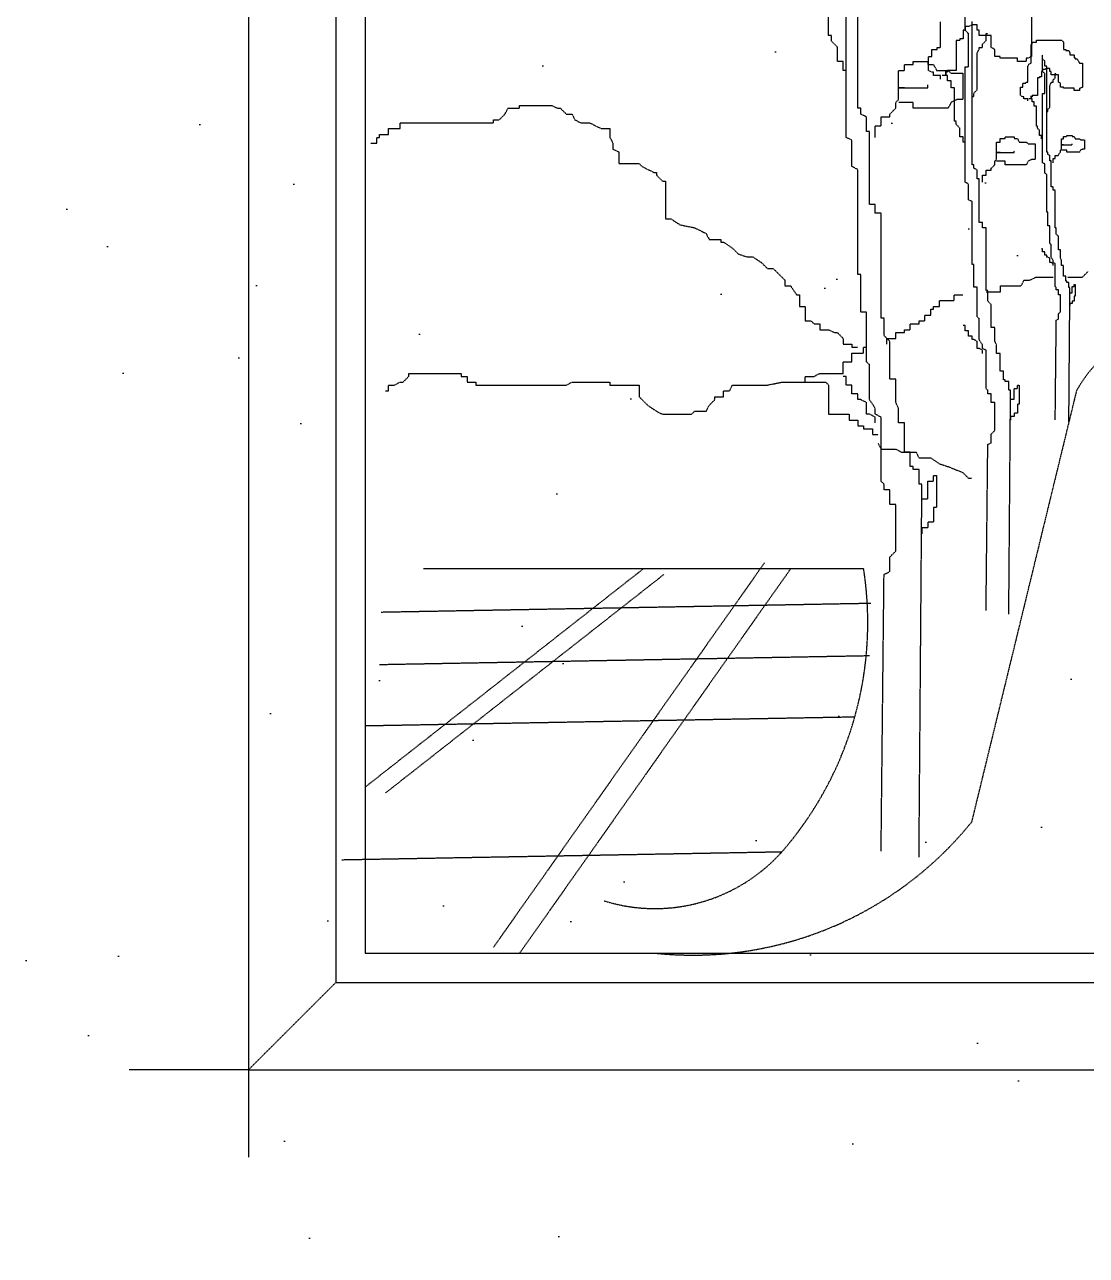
# Model space of a CAD drawing. Header units: millimetres. Extents: x 84840 to 206424, y -288515 to -124389.
# Drawn here: x 113168 to 113653, y -199891 to -199328 of the extents above; entities that cross this region are included whole.
import ezdxf

# ---------------------------------------------------------------- set-up
doc = ezdxf.new("R2010")
doc.units = ezdxf.units.MM
doc.linetypes.add('DASHED2', pattern=[0.375, 0.25, -0.125])

# ---------------------------------------------------------------- blocks, each defined once
blk = doc.blocks.new('h01')
at = {"color": 6, "linetype": 'DASHED2'}
for p, q in [((113269.95, -199085.98), (113269.95, -199805.98)), ((113309.95, -199125.98), (113309.95, -199765.98)), ((113323.28, -199139.31), (113323.28, -199752.65)), ((113548.62, -199365.98), (113548.62, -199256.65)), ((113543.28, -199379.31), (113543.28, -199291.31)), ((113535.28, -199332.65), (113535.28, -199307.31)), ((113597.68, -199330.25), (113597.68, -199318.25)), ((113586.48, -199338.25), (113586.48, -199326.25)), ((113600.88, -199327.85), (113599.28, -199328.65)), ((113600.88, -199391.85), (113600.88, -199326.25)), ((113603.28, -199327.85), (113600.88, -199327.85)), ((113603.28, -199330.25), (113603.28, -199327.85)), ((113628.08, -199323.85), (113628.08, -199342.25)), ((113536.62, -199332.65), (113535.28, -199332.65)), ((113536.62, -199335.31), (113536.62, -199332.65)), ((113596.88, -199330.25), (113596.88, -199334.25)), ((113597.68, -199330.25), (113596.88, -199330.25)), ((113597.68, -199328.65), (113597.68, -199330.25)), ((113599.28, -199328.65), (113597.68, -199328.65)), ((113599.28, -199331.85), (113597.68, -199330.25)), ((113599.28, -199347.05), (113599.28, -199331.85)), ((113604.08, -199330.25), (113603.28, -199330.25)), ((113604.08, -199332.65), (113604.08, -199330.25)), ((113609.68, -199332.65), (113604.08, -199332.65)), ((113607.28, -199335.05), (113607.28, -199331.85)), ((113607.28, -199331.85), (113608.08, -199331.85)), ((113609.68, -199338.25), (113609.68, -199332.65)), ((113539.28, -199337.98), (113536.62, -199335.31)), ((113539.28, -199344.65), (113539.28, -199337.98)), ((113582.48, -199339.05), (113584.88, -199339.05)), ((113582.48, -199342.25), (113582.48, -199339.05)), ((113584.88, -199338.25), (113586.48, -199338.25)), ((113584.88, -199339.05), (113584.88, -199338.25)), ((113593.68, -199335.05), (113593.68, -199348.65)), ((113595.28, -199335.05), (113593.68, -199335.05)), ((113596.88, -199334.25), (113595.28, -199334.25)), ((113595.28, -199334.25), (113595.28, -199335.05)), ((113603.28, -199340.65), (113604.08, -199339.05)), ((113604.08, -199339.05), (113604.08, -199338.25)), ((113604.08, -199338.25), (113605.68, -199338.25)), ((113605.68, -199336.65), (113607.28, -199335.05)), ((113605.68, -199338.25), (113605.68, -199336.65)), ((113611.28, -199339.05), (113609.68, -199338.25)), ((113611.28, -199342.25), (113611.28, -199339.05)), ((113627.87, -199336.7), (113628.35, -199336.7)), ((113627.87, -199345.34), (113627.87, -199336.7)), ((113628.35, -199335.74), (113630.27, -199335.74)), ((113628.35, -199336.7), (113628.35, -199335.74)), ((113630.27, -199334.78), (113641.79, -199334.78)), ((113630.27, -199335.74), (113630.27, -199334.78)), ((113641.79, -199334.78), (113642.75, -199335.74)), ((113642.75, -199335.74), (113642.75, -199339.1)), ((113642.75, -199339.1), (113643.71, -199339.1)), ((113643.71, -199339.1), (113643.71, -199339.58)), ((113541.95, -199344.65), (113539.28, -199344.65)), ((113541.95, -199348.65), (113541.95, -199344.65)), ((113573.95, -199344.65), (113580.62, -199344.65)), ((113573.95, -199345.98), (113573.95, -199344.65)), ((113580.62, -199344.65), (113580.62, -199345.98)), ((113580.88, -199342.25), (113582.48, -199342.25)), ((113580.88, -199348.65), (113580.88, -199342.25)), ((113603.28, -199357.45), (113603.28, -199340.65)), ((113613.68, -199342.25), (113611.28, -199342.25)), ((113613.68, -199343.05), (113613.68, -199342.25)), ((113621.68, -199343.05), (113613.68, -199343.05)), ((113621.68, -199344.65), (113621.68, -199343.05)), ((113625.68, -199344.65), (113621.68, -199344.65)), ((113625.68, -199343.05), (113625.68, -199344.65)), ((113626.48, -199343.05), (113625.68, -199343.05)), ((113628.08, -199342.25), (113626.48, -199343.05)), ((113633.15, -199343.42), (113633.15, -199341.5)), ((113633.15, -199349.18), (113633.15, -199341.98)), ((113634.11, -199344.38), (113633.15, -199343.42)), ((113634.11, -199346.78), (113634.11, -199344.38)), ((113643.71, -199339.58), (113645.15, -199339.58)), ((113645.15, -199339.58), (113645.63, -199340.54)), ((113645.63, -199340.54), (113645.63, -199341.5)), ((113645.63, -199341.5), (113647.55, -199341.5)), ((113647.55, -199341.5), (113647.55, -199342.94)), ((113647.55, -199342.94), (113648.03, -199342.94)), ((113648.03, -199342.94), (113648.03, -199343.42)), ((113648.03, -199343.42), (113648.99, -199343.42)), ((113648.99, -199343.42), (113649.95, -199345.34)), ((113543.28, -199348.65), (113541.95, -199348.65)), ((113543.28, -199349.98), (113543.28, -199348.65)), ((113567.28, -199348.65), (113569.95, -199348.65)), ((113567.28, -199356.65), (113567.28, -199348.65)), ((113569.95, -199345.98), (113573.95, -199345.98)), ((113569.95, -199348.65), (113569.95, -199345.98)), ((113580.62, -199345.98), (113583.28, -199345.98)), ((113582.48, -199349.45), (113580.88, -199348.65)), ((113583.28, -199349.45), (113582.48, -199349.45)), ((113583.28, -199345.98), (113584.62, -199348.65)), ((113583.28, -199351.05), (113583.28, -199349.45)), ((113584.62, -199348.65), (113589.95, -199348.65)), ((113588.88, -199351.05), (113588.88, -199348.65)), ((113588.88, -199349.45), (113588.88, -199351.05)), ((113589.68, -199349.45), (113588.88, -199349.45)), ((113589.68, -199348.65), (113589.68, -199349.45)), ((113593.68, -199348.65), (113589.68, -199348.65)), ((113589.95, -199348.65), (113591.28, -199349.98)), ((113591.28, -199349.98), (113596.62, -199349.98)), ((113596.62, -199349.98), (113596.62, -199361.98)), ((113597.68, -199347.05), (113599.28, -199347.05)), ((113597.68, -199399.85), (113597.68, -199347.05)), ((113626.43, -199346.78), (113626.91, -199345.82)), ((113626.43, -199353.98), (113626.43, -199346.78)), ((113626.91, -199345.82), (113627.87, -199345.34)), ((113632.67, -199349.18), (113632.67, -199351.58)), ((113633.15, -199349.18), (113632.67, -199349.18)), ((113633.15, -199348.22), (113633.15, -199349.18)), ((113634.11, -199348.22), (113633.15, -199348.22)), ((113634.11, -199350.14), (113633.15, -199349.18)), ((113635.07, -199346.78), (113634.11, -199346.78)), ((113635.07, -199347.74), (113634.11, -199348.22)), ((113634.11, -199359.26), (113634.11, -199350.14)), ((113635.07, -199386.14), (113635.07, -199346.78)), ((113636.51, -199347.74), (113635.07, -199347.74)), ((113636.51, -199349.18), (113636.51, -199347.74)), ((113636.99, -199349.18), (113636.51, -199349.18)), ((113636.99, -199350.62), (113636.99, -199349.18)), ((113640.35, -199350.62), (113636.99, -199350.62)), ((113638.91, -199350.14), (113639.39, -199350.14)), ((113638.91, -199352.06), (113638.91, -199350.14)), ((113640.35, -199353.98), (113640.35, -199350.62)), ((113649.95, -199345.34), (113651.39, -199345.34)), ((113651.39, -199345.34), (113651.39, -199356.38)), ((113580.62, -199356.65), (113580.62, -199355.31)), ((113586.48, -199351.05), (113583.28, -199351.05)), ((113586.48, -199352.65), (113586.48, -199351.05)), ((113588.88, -199351.05), (113587.28, -199351.05)), ((113589.68, -199351.05), (113588.88, -199351.05)), ((113589.68, -199353.45), (113589.68, -199351.05)), ((113591.28, -199353.45), (113589.68, -199353.45)), ((113591.28, -199356.65), (113591.28, -199353.45)), ((113624.03, -199354.46), (113625.47, -199354.46)), ((113624.03, -199356.38), (113624.03, -199354.46)), ((113625.47, -199353.98), (113626.43, -199353.98)), ((113625.47, -199354.46), (113625.47, -199353.98)), ((113630.75, -199352.06), (113630.75, -199360.22)), ((113631.71, -199352.06), (113630.75, -199352.06)), ((113631.71, -199351.58), (113631.71, -199352.06)), ((113632.67, -199351.58), (113631.71, -199351.58)), ((113636.51, -199355.42), (113636.99, -199354.46)), ((113636.51, -199365.5), (113636.51, -199355.42)), ((113636.99, -199353.98), (113637.95, -199353.98)), ((113636.99, -199354.46), (113636.99, -199353.98)), ((113637.95, -199353.02), (113638.91, -199352.06)), ((113637.95, -199353.98), (113637.95, -199353.02)), ((113641.31, -199354.46), (113640.35, -199353.98)), ((113641.31, -199356.38), (113641.31, -199354.46)), ((113565.95, -199363.31), (113567.28, -199361.98)), ((113569.95, -199356.65), (113567.28, -199356.65)), ((113567.28, -199356.65), (113580.62, -199356.65)), ((113567.28, -199361.98), (113567.28, -199356.65)), ((113592.88, -199356.65), (113591.28, -199356.65)), ((113593.95, -199361.98), (113591.28, -199363.31)), ((113592.88, -199371.85), (113592.88, -199356.65)), ((113596.62, -199361.98), (113593.95, -199361.98)), ((113600.88, -199367.05), (113600.88, -199360.65)), ((113600.88, -199360.65), (113601.68, -199360.65)), ((113601.68, -199359.05), (113603.28, -199357.45)), ((113601.68, -199360.65), (113601.68, -199359.05)), ((113623.07, -199356.38), (113624.03, -199356.38)), ((113623.07, -199360.22), (113623.07, -199356.38)), ((113624.03, -199360.7), (113623.07, -199360.22)), ((113624.51, -199360.7), (113624.03, -199360.7)), ((113624.51, -199361.66), (113624.51, -199360.7)), ((113626.43, -199361.66), (113624.51, -199361.66)), ((113626.43, -199362.62), (113626.43, -199361.66)), ((113627.87, -199361.66), (113626.91, -199361.66)), ((113627.87, -199361.66), (113627.87, -199360.22)), ((113627.87, -199360.7), (113627.87, -199361.66)), ((113628.35, -199360.7), (113627.87, -199360.7)), ((113628.35, -199361.66), (113627.87, -199361.66)), ((113628.35, -199360.22), (113628.35, -199360.7)), ((113630.75, -199360.22), (113628.35, -199360.22)), ((113628.35, -199363.1), (113628.35, -199361.66)), ((113633.15, -199359.26), (113634.11, -199359.26)), ((113633.15, -199390.94), (113633.15, -199359.26)), ((113642.75, -199356.38), (113641.31, -199356.38)), ((113642.75, -199356.86), (113642.75, -199356.38)), ((113647.55, -199356.86), (113642.75, -199356.86)), ((113647.55, -199357.82), (113647.55, -199356.86)), ((113649.95, -199357.82), (113647.55, -199357.82)), ((113649.95, -199356.86), (113649.95, -199357.82)), ((113650.43, -199356.86), (113649.95, -199356.86)), ((113651.39, -199356.38), (113650.43, -199356.86)), ((113387.28, -199368.65), (113388.62, -199365.98)), ((113388.62, -199365.98), (113393.95, -199365.98)), ((113393.95, -199364.65), (113408.62, -199364.65)), ((113393.95, -199365.98), (113393.95, -199364.65)), ((113408.62, -199364.65), (113411.28, -199365.98)), ((113411.28, -199365.98), (113412.62, -199365.98)), ((113412.62, -199365.98), (113415.28, -199368.65)), ((113549.95, -199365.98), (113548.62, -199365.98)), ((113549.95, -199368.65), (113549.95, -199365.98)), ((113563.28, -199368.65), (113565.95, -199365.98)), ((113565.95, -199365.98), (113565.95, -199363.31)), ((113573.95, -199363.31), (113567.28, -199363.31)), ((113573.95, -199365.98), (113573.95, -199363.31)), ((113589.95, -199365.98), (113573.95, -199365.98)), ((113591.28, -199363.31), (113589.95, -199365.98)), ((113629.31, -199363.1), (113628.35, -199363.1)), ((113629.31, -199365.02), (113629.31, -199363.1)), ((113630.27, -199365.02), (113629.31, -199365.02)), ((113630.27, -199374.14), (113630.27, -199365.02)), ((113635.07, -199367.42), (113635.55, -199367.42)), ((113635.07, -199371.26), (113635.07, -199367.42)), ((113635.55, -199366.46), (113636.51, -199365.5)), ((113635.55, -199367.42), (113635.55, -199366.46)), ((113339.28, -199372.65), (113381.95, -199372.65)), ((113339.28, -199375.31), (113339.28, -199372.65)), ((113381.95, -199371.31), (113384.62, -199371.31)), ((113381.95, -199372.65), (113381.95, -199371.31)), ((113384.62, -199371.31), (113387.28, -199368.65)), ((113415.28, -199368.65), (113417.95, -199368.65)), ((113417.95, -199368.65), (113419.28, -199371.31)), ((113419.28, -199371.31), (113421.95, -199372.65)), ((113421.95, -199372.65), (113425.95, -199372.65)), ((113425.95, -199372.65), (113431.28, -199375.31)), ((113552.62, -199369.98), (113549.95, -199368.65)), ((113552.62, -199376.65), (113552.62, -199369.98)), ((113559.28, -199369.98), (113563.28, -199369.98)), ((113559.28, -199373.98), (113559.28, -199369.98)), ((113563.28, -199369.98), (113563.28, -199368.65)), ((113593.68, -199371.85), (113592.88, -199371.85)), ((113593.68, -199373.45), (113593.68, -199371.85)), ((113329.95, -199377.98), (113333.95, -199377.98)), ((113329.95, -199379.31), (113329.95, -199377.98)), ((113333.95, -199375.31), (113339.28, -199375.31)), ((113333.95, -199377.98), (113333.95, -199375.31)), ((113431.28, -199375.31), (113435.28, -199375.31)), ((113435.28, -199375.31), (113435.28, -199379.31)), ((113553.95, -199376.65), (113552.62, -199376.65)), ((113553.95, -199409.98), (113553.95, -199376.65)), ((113556.62, -199373.98), (113559.28, -199373.98)), ((113556.62, -199379.31), (113556.62, -199373.98)), ((113595.28, -199375.05), (113593.68, -199373.45)), ((113595.28, -199379.05), (113595.28, -199375.05)), ((113630.75, -199374.14), (113630.27, -199374.14)), ((113630.75, -199375.1), (113630.75, -199374.14)), ((113631.71, -199376.06), (113630.75, -199375.1)), ((113631.71, -199378.46), (113631.71, -199376.06)), ((113632.67, -199378.46), (113631.71, -199378.46)), ((113632.67, -199379.9), (113632.67, -199378.46)), ((113644.19, -199378.46), (113646.59, -199378.46)), ((113644.19, -199378.94), (113644.19, -199378.46)), ((113646.59, -199378.46), (113646.59, -199378.94)), ((113325.95, -199381.98), (113328.62, -199381.98)), ((113328.62, -199379.31), (113329.95, -199379.31)), ((113328.62, -199381.98), (113328.62, -199379.31)), ((113435.28, -199379.31), (113436.62, -199381.98)), ((113436.62, -199381.98), (113436.62, -199384.65)), ((113545.95, -199380.65), (113543.28, -199379.31)), ((113545.95, -199392.65), (113545.95, -199380.65)), ((113596.88, -199379.05), (113595.28, -199379.05)), ((113596.88, -199381.45), (113596.88, -199379.05)), ((113597.68, -199381.45), (113596.88, -199381.45)), ((113597.68, -199382.25), (113597.68, -199381.45)), ((113612.08, -199381.45), (113613.68, -199381.45)), ((113612.08, -199386.25), (113612.08, -199381.45)), ((113613.68, -199379.85), (113616.08, -199379.85)), ((113613.68, -199381.45), (113613.68, -199379.85)), ((113616.08, -199379.05), (113620.08, -199379.05)), ((113616.08, -199379.85), (113616.08, -199379.05)), ((113620.08, -199379.05), (113620.08, -199379.85)), ((113620.08, -199379.85), (113621.68, -199379.85)), ((113621.68, -199379.85), (113622.48, -199381.45)), ((113622.48, -199381.45), (113625.68, -199381.45)), ((113625.68, -199381.45), (113626.48, -199382.25)), ((113626.48, -199382.25), (113629.68, -199382.25)), ((113629.68, -199382.25), (113629.68, -199389.45)), ((113633.15, -199379.9), (113632.67, -199379.9)), ((113633.15, -199380.38), (113633.15, -199379.9)), ((113641.79, -199379.9), (113642.75, -199379.9)), ((113641.79, -199382.78), (113641.79, -199379.9)), ((113642.75, -199382.78), (113641.79, -199382.78)), ((113641.79, -199382.78), (113646.59, -199382.78)), ((113641.79, -199384.7), (113641.79, -199382.78)), ((113642.75, -199378.94), (113644.19, -199378.94)), ((113642.75, -199379.9), (113642.75, -199378.94)), ((113646.59, -199378.94), (113647.55, -199378.94)), ((113646.59, -199382.78), (113646.59, -199382.3)), ((113647.55, -199378.94), (113648.03, -199379.9)), ((113648.03, -199379.9), (113649.95, -199379.9)), ((113649.95, -199379.9), (113650.43, -199380.38)), ((113650.43, -199380.38), (113652.35, -199380.38)), ((113652.35, -199380.38), (113652.35, -199384.7)), ((113436.62, -199384.65), (113439.28, -199385.98)), ((113439.28, -199385.98), (113439.28, -199391.31)), ((113611.28, -199390.25), (113612.08, -199389.45)), ((113613.68, -199386.25), (113612.08, -199386.25)), ((113612.08, -199389.45), (113612.08, -199386.25)), ((113612.08, -199386.25), (113620.08, -199386.25)), ((113620.08, -199386.25), (113620.08, -199385.45)), ((113628.08, -199389.45), (113626.48, -199390.25)), ((113629.68, -199389.45), (113628.08, -199389.45)), ((113635.55, -199386.14), (113635.07, -199386.14)), ((113635.55, -199387.1), (113635.55, -199386.14)), ((113636.51, -199387.58), (113635.55, -199387.1)), ((113636.51, -199389.98), (113636.51, -199387.58)), ((113636.99, -199389.98), (113636.51, -199389.98)), ((113636.99, -199401.98), (113636.99, -199389.98)), ((113637.95, -199389.02), (113638.91, -199389.02)), ((113637.95, -199390.94), (113637.95, -199389.02)), ((113638.91, -199387.58), (113640.35, -199387.58)), ((113638.91, -199389.02), (113638.91, -199387.58)), ((113640.35, -199387.1), (113641.31, -199386.14)), ((113640.35, -199387.58), (113640.35, -199387.1)), ((113641.31, -199385.18), (113641.79, -199384.7)), ((113641.31, -199386.14), (113641.31, -199385.18)), ((113644.19, -199385.18), (113641.79, -199385.18)), ((113644.19, -199386.14), (113644.19, -199385.18)), ((113649.95, -199386.14), (113644.19, -199386.14)), ((113650.43, -199385.18), (113649.95, -199386.14)), ((113651.39, -199384.7), (113650.43, -199385.18)), ((113652.35, -199384.7), (113651.39, -199384.7)), ((113439.28, -199391.31), (113448.62, -199391.31)), ((113448.62, -199391.31), (113449.95, -199392.65)), ((113449.95, -199392.65), (113455.28, -199395.31)), ((113455.28, -199395.31), (113456.62, -199395.31)), ((113456.62, -199395.31), (113456.62, -199396.65)), ((113548.62, -199393.98), (113545.95, -199392.65)), ((113548.62, -199441.98), (113548.62, -199393.98)), ((113601.68, -199391.85), (113600.88, -199391.85)), ((113601.68, -199393.45), (113601.68, -199391.85)), ((113603.28, -199394.25), (113601.68, -199393.45)), ((113603.28, -199398.25), (113603.28, -199394.25)), ((113607.28, -199396.65), (113607.28, -199394.25)), ((113607.28, -199394.25), (113609.68, -199394.25)), ((113609.68, -199393.45), (113611.28, -199391.85)), ((113609.68, -199394.25), (113609.68, -199393.45)), ((113611.28, -199391.85), (113611.28, -199390.25)), ((113616.08, -199390.25), (113612.08, -199390.25)), ((113616.08, -199391.85), (113616.08, -199390.25)), ((113625.68, -199391.85), (113616.08, -199391.85)), ((113626.48, -199390.25), (113625.68, -199391.85)), ((113634.11, -199391.42), (113633.15, -199390.94)), ((113634.11, -199395.74), (113634.11, -199391.42)), ((113635.07, -199396.22), (113634.11, -199395.74)), ((113456.62, -199396.65), (113459.28, -199399.31)), ((113459.28, -199399.31), (113460.62, -199399.31)), ((113460.62, -199399.31), (113460.62, -199416.65)), ((113599.28, -199400.65), (113597.68, -199399.85)), ((113599.28, -199407.85), (113599.28, -199400.65)), ((113604.08, -199398.25), (113603.28, -199398.25)), ((113604.08, -199418.25), (113604.08, -199398.25)), ((113605.68, -199399.85), (113605.68, -199396.65)), ((113605.68, -199396.65), (113607.28, -199396.65)), ((113635.07, -199413.5), (113635.07, -199396.22)), ((113637.95, -199401.98), (113636.99, -199401.98)), ((113637.95, -199403.42), (113637.95, -199401.98)), ((113638.91, -199403.42), (113637.95, -199403.42)), ((113638.91, -199420.7), (113638.91, -199403.42)), ((113556.62, -199409.98), (113553.95, -199409.98)), ((113556.62, -199413.98), (113556.62, -199409.98)), ((113600.88, -199408.65), (113599.28, -199407.85)), ((113600.88, -199437.45), (113600.88, -199408.65)), ((113460.62, -199416.65), (113463.28, -199416.65)), ((113463.28, -199416.65), (113467.28, -199419.31)), ((113559.28, -199413.98), (113556.62, -199413.98)), ((113559.28, -199461.98), (113559.28, -199413.98)), ((113605.68, -199418.25), (113604.08, -199418.25)), ((113605.68, -199420.65), (113605.68, -199418.25)), ((113635.55, -199413.5), (113635.07, -199413.5)), ((113635.55, -199419.74), (113635.55, -199413.5)), ((113467.28, -199419.31), (113473.95, -199420.65)), ((113473.95, -199420.65), (113479.28, -199423.31)), ((113479.28, -199423.31), (113480.62, -199425.98)), ((113607.28, -199420.65), (113605.68, -199420.65)), ((113607.28, -199449.45), (113607.28, -199420.65)), ((113636.51, -199419.74), (113635.55, -199419.74)), ((113636.51, -199427.9), (113636.51, -199419.74)), ((113639.39, -199420.7), (113638.91, -199420.7)), ((113639.39, -199423.58), (113639.39, -199420.7)), ((113640.35, -199424.54), (113639.39, -199423.58)), ((113480.62, -199425.98), (113485.95, -199425.98)), ((113485.95, -199425.98), (113485.95, -199427.31)), ((113485.95, -199427.31), (113487.28, -199427.31)), ((113487.28, -199427.31), (113491.28, -199429.98)), ((113636.99, -199428.38), (113636.51, -199427.9)), ((113636.99, -199434.14), (113636.99, -199428.38)), ((113640.35, -199430.78), (113640.35, -199424.54)), ((113491.28, -199429.98), (113493.95, -199432.65)), ((113493.95, -199432.65), (113497.95, -199433.98)), ((113497.95, -199433.98), (113500.62, -199433.98)), ((113500.62, -199433.98), (113504.62, -199436.65)), ((113633.15, -199430.3), (113632.67, -199430.3)), ((113633.15, -199431.74), (113633.15, -199430.3)), ((113634.11, -199431.74), (113633.15, -199431.74)), ((113634.11, -199433.18), (113634.11, -199431.74)), ((113635.07, -199433.18), (113634.11, -199433.18)), ((113635.07, -199434.14), (113635.07, -199433.18)), ((113635.55, -199434.14), (113635.07, -199434.14)), ((113636.51, -199434.62), (113635.55, -199434.14)), ((113636.51, -199436.54), (113636.51, -199434.62)), ((113637.95, -199435.58), (113636.99, -199434.14)), ((113641.31, -199430.78), (113640.35, -199430.78)), ((113641.31, -199434.62), (113641.31, -199430.78)), ((113641.79, -199435.58), (113641.31, -199434.62)), ((113504.62, -199436.65), (113507.28, -199439.31)), ((113507.28, -199439.31), (113509.95, -199439.31)), ((113509.95, -199439.31), (113511.28, -199440.65)), ((113511.28, -199440.65), (113513.95, -199443.31)), ((113601.68, -199437.45), (113600.88, -199437.45)), ((113601.68, -199447.85), (113601.68, -199437.45)), ((113636.99, -199436.54), (113636.51, -199436.54)), ((113637.95, -199437.02), (113636.99, -199436.54)), ((113637.95, -199436.54), (113637.95, -199435.58)), ((113638.91, -199437.02), (113637.95, -199436.54)), ((113637.95, -199437.98), (113637.95, -199437.02)), ((113638.91, -199447.58), (113638.91, -199437.02)), ((113641.79, -199437.98), (113641.79, -199435.58)), ((113642.75, -199437.98), (113641.79, -199437.98)), ((113642.75, -199442.78), (113642.75, -199437.98)), ((113651.28, -199443.31), (113653.95, -199440.65)), ((113513.95, -199443.31), (113515.28, -199444.65)), ((113515.28, -199444.65), (113515.28, -199447.31)), ((113549.95, -199441.98), (113548.62, -199441.98)), ((113549.95, -199459.31), (113549.95, -199441.98)), ((113623.28, -199447.31), (113624.62, -199444.65)), ((113624.62, -199444.65), (113627.28, -199444.65)), ((113627.28, -199444.65), (113629.95, -199443.31)), ((113629.95, -199443.31), (113637.95, -199443.31)), ((113643.71, -199442.78), (113642.75, -199442.78)), ((113643.71, -199445.18), (113643.71, -199442.78)), ((113644.19, -199445.18), (113643.71, -199445.18)), ((113644.19, -199445.66), (113644.19, -199445.18)), ((113645.15, -199445.66), (113644.19, -199445.66)), ((113644.62, -199443.31), (113651.28, -199443.31)), ((113645.15, -199448.06), (113645.15, -199445.66)), ((113515.28, -199447.31), (113517.95, -199447.31)), ((113517.95, -199447.31), (113520.62, -199451.31)), ((113520.62, -199451.31), (113521.95, -199451.31)), ((113521.95, -199451.31), (113521.95, -199456.65)), ((113592.62, -199451.31), (113596.62, -199451.31)), ((113592.62, -199453.98), (113592.62, -199451.31)), ((113603.28, -199447.85), (113601.68, -199447.85)), ((113603.28, -199461.45), (113603.28, -199447.85)), ((113608.08, -199449.45), (113607.28, -199449.45)), ((113607.28, -199449.98), (113613.95, -199449.98)), ((113608.08, -199454.25), (113608.08, -199449.45)), ((113613.95, -199449.98), (113613.95, -199447.31)), ((113613.95, -199447.31), (113623.28, -199447.31)), ((113639.39, -199448.06), (113638.91, -199447.58)), ((113639.39, -199449.02), (113639.39, -199448.06)), ((113640.35, -199449.02), (113639.39, -199449.02)), ((113640.35, -199451.42), (113640.35, -199449.02)), ((113641.31, -199451.42), (113640.35, -199451.42)), ((113641.31, -199459.1), (113641.31, -199451.42)), ((113645.63, -199448.06), (113645.15, -199448.06)), ((113645.15, -199509.5), (113645.63, -199448.06)), ((113645.63, -199450.46), (113646.59, -199450.46)), ((113646.59, -199447.58), (113647.55, -199447.58)), ((113646.59, -199450.46), (113646.59, -199447.58)), ((113647.55, -199446.62), (113648.03, -199446.62)), ((113647.55, -199447.58), (113647.55, -199446.62)), ((113647.55, -199451.9), (113647.55, -199454.3)), ((113648.03, -199451.9), (113647.55, -199451.9)), ((113648.03, -199446.62), (113648.03, -199451.9)), ((113521.95, -199456.65), (113524.62, -199456.65)), ((113524.62, -199456.65), (113524.62, -199463.31)), ((113583.28, -199457.98), (113583.28, -199456.65)), ((113583.28, -199456.65), (113585.95, -199456.65)), ((113585.95, -199456.65), (113585.95, -199453.98)), ((113585.95, -199453.98), (113592.62, -199453.98)), ((113609.68, -199455.85), (113608.08, -199454.25)), ((113609.68, -199466.25), (113609.68, -199455.85)), ((113645.63, -199455.26), (113645.63, -199456.22)), ((113646.59, -199455.26), (113645.63, -199455.26)), ((113646.59, -199454.3), (113646.59, -199455.26)), ((113647.55, -199454.3), (113646.59, -199454.3)), ((113524.62, -199463.31), (113527.28, -199463.31)), ((113527.28, -199463.31), (113528.62, -199464.65)), ((113552.62, -199459.31), (113549.95, -199459.31)), ((113552.62, -199481.98), (113552.62, -199459.31)), ((113560.62, -199461.98), (113559.28, -199461.98)), ((113560.62, -199469.98), (113560.62, -199461.98)), ((113576.62, -199464.65), (113576.62, -199463.31)), ((113576.62, -199463.31), (113579.28, -199463.31)), ((113579.28, -199463.31), (113579.28, -199460.65)), ((113579.28, -199460.65), (113581.95, -199460.65)), ((113581.95, -199460.65), (113581.95, -199457.98)), ((113581.95, -199457.98), (113583.28, -199457.98)), ((113604.08, -199462.25), (113603.28, -199461.45)), ((113604.08, -199471.85), (113604.08, -199462.25)), ((113638.91, -199508.54), (113639.39, -199462.94)), ((113639.39, -199462.94), (113640.35, -199462.46)), ((113640.35, -199460.06), (113641.31, -199459.1)), ((113640.35, -199462.46), (113640.35, -199460.06)), ((113528.62, -199464.65), (113531.28, -199464.65)), ((113531.28, -199464.65), (113531.28, -199467.31)), ((113531.28, -199467.31), (113535.28, -199467.31)), ((113535.28, -199467.31), (113537.95, -199468.65)), ((113537.95, -199468.65), (113539.28, -199468.65)), ((113539.28, -199468.65), (113541.95, -199471.31)), ((113565.95, -199471.31), (113565.95, -199468.65)), ((113565.95, -199468.65), (113569.95, -199468.65)), ((113569.95, -199468.65), (113569.95, -199467.31)), ((113569.95, -199467.31), (113572.62, -199467.31)), ((113572.62, -199467.31), (113572.62, -199464.65)), ((113572.62, -199464.65), (113576.62, -199464.65)), ((113597.68, -199465.45), (113596.88, -199465.45)), ((113597.68, -199467.85), (113597.68, -199465.45)), ((113599.28, -199467.85), (113597.68, -199467.85)), ((113599.28, -199470.25), (113599.28, -199467.85)), ((113611.28, -199466.25), (113609.68, -199466.25)), ((113611.28, -199472.65), (113611.28, -199466.25)), ((113541.95, -199471.31), (113541.95, -199473.98)), ((113541.95, -199473.98), (113545.95, -199473.98)), ((113545.95, -199473.98), (113545.95, -199475.31)), ((113563.28, -199472.65), (113560.62, -199469.98)), ((113561.95, -199473.98), (113561.95, -199471.31)), ((113561.95, -199471.31), (113565.95, -199471.31)), ((113563.28, -199489.98), (113563.28, -199472.65)), ((113600.88, -199470.25), (113599.28, -199470.25)), ((113600.88, -199471.85), (113600.88, -199470.25)), ((113601.68, -199471.85), (113600.88, -199471.85)), ((113603.28, -199472.65), (113601.68, -199471.85)), ((113603.28, -199475.85), (113603.28, -199472.65)), ((113605.68, -199474.25), (113604.08, -199471.85)), ((113605.68, -199475.85), (113605.68, -199474.25)), ((113612.08, -199474.25), (113611.28, -199472.65)), ((113612.08, -199478.25), (113612.08, -199474.25)), ((113545.95, -199475.31), (113548.62, -199475.31)), ((113545.95, -199481.98), (113545.95, -199477.98)), ((113545.95, -199477.98), (113551.28, -199477.98)), ((113551.28, -199477.98), (113551.28, -199475.31)), ((113551.28, -199475.31), (113552.62, -199475.31)), ((113604.08, -199475.85), (113603.28, -199475.85)), ((113605.68, -199476.65), (113604.08, -199475.85)), ((113607.28, -199476.65), (113605.68, -199475.85)), ((113605.68, -199478.25), (113605.68, -199476.65)), ((113607.28, -199494.25), (113607.28, -199476.65)), ((113613.68, -199478.25), (113612.08, -199478.25)), ((113613.68, -199486.25), (113613.68, -199478.25)), ((113541.95, -199487.31), (113541.95, -199481.98)), ((113541.95, -199481.98), (113545.95, -199481.98)), ((113553.95, -199483.31), (113552.62, -199481.98)), ((113553.95, -199499.31), (113553.95, -199483.31)), ((113336.62, -199492.65), (113339.28, -199491.31)), ((113339.28, -199491.31), (113340.62, -199491.31)), ((113340.62, -199491.31), (113343.28, -199488.65)), ((113343.28, -199487.31), (113367.28, -199487.31)), ((113343.28, -199488.65), (113343.28, -199487.31)), ((113367.28, -199487.31), (113367.28, -199488.65)), ((113367.28, -199488.65), (113369.95, -199488.65)), ((113369.95, -199488.65), (113369.95, -199491.31)), ((113369.95, -199491.31), (113373.95, -199491.31)), ((113373.95, -199491.31), (113373.95, -199492.65)), ((113415.28, -199492.65), (113417.95, -199491.31)), ((113417.95, -199491.31), (113435.28, -199491.31)), ((113435.28, -199491.31), (113435.28, -199492.65)), ((113507.28, -199492.65), (113513.95, -199491.31)), ((113513.95, -199491.31), (113533.95, -199491.31)), ((113524.62, -199488.65), (113528.62, -199488.65)), ((113524.62, -199491.31), (113524.62, -199488.65)), ((113528.62, -199488.65), (113531.28, -199487.31)), ((113531.28, -199487.31), (113541.95, -199487.31)), ((113533.95, -199491.31), (113535.28, -199492.65)), ((113543.28, -199488.65), (113541.95, -199488.65)), ((113543.28, -199492.65), (113543.28, -199488.65)), ((113565.95, -199489.98), (113563.28, -199489.98)), ((113565.95, -199500.65), (113565.95, -199489.98)), ((113615.28, -199486.25), (113613.68, -199486.25)), ((113615.28, -199490.25), (113615.28, -199486.25)), ((113616.08, -199490.25), (113615.28, -199490.25)), ((113616.08, -199491.05), (113616.08, -199490.25)), ((113617.68, -199491.05), (113616.08, -199491.05)), ((113617.68, -199495.05), (113617.68, -199491.05)), ((113332.62, -199495.31), (113333.95, -199495.31)), ((113333.95, -199492.65), (113336.62, -199492.65)), ((113333.95, -199495.31), (113333.95, -199492.65)), ((113373.95, -199492.65), (113415.28, -199492.65)), ((113435.28, -199492.65), (113448.62, -199492.65)), ((113448.62, -199492.65), (113448.62, -199497.98)), ((113487.28, -199495.31), (113489.95, -199495.31)), ((113487.28, -199497.98), (113487.28, -199495.31)), ((113489.95, -199495.31), (113491.28, -199492.65)), ((113491.28, -199492.65), (113507.28, -199492.65)), ((113535.28, -199492.65), (113535.28, -199505.98)), ((113545.95, -199492.65), (113543.28, -199492.65)), ((113545.95, -199496.65), (113545.95, -199492.65)), ((113548.62, -199496.65), (113545.95, -199496.65)), ((113548.62, -199499.31), (113548.62, -199496.65)), ((113648.62, -199495.31), (113600.62, -199692.65)), ((113608.08, -199495.05), (113607.28, -199494.25)), ((113608.08, -199496.65), (113608.08, -199495.05)), ((113609.68, -199496.65), (113608.08, -199496.65)), ((113609.68, -199500.65), (113609.68, -199496.65)), ((113618.48, -199495.05), (113617.68, -199495.05)), ((113617.68, -199597.45), (113618.48, -199495.05)), ((113620.08, -199499.05), (113620.08, -199494.25)), ((113620.08, -199494.25), (113621.68, -199494.25)), ((113621.68, -199494.25), (113621.68, -199492.65)), ((113621.68, -199492.65), (113622.48, -199492.65)), ((113622.48, -199492.65), (113622.48, -199501.45)), ((113448.62, -199497.98), (113449.95, -199499.31)), ((113449.95, -199499.31), (113452.62, -199501.98)), ((113452.62, -199501.98), (113456.62, -199504.65)), ((113479.28, -199504.65), (113480.62, -199501.98)), ((113480.62, -199501.98), (113483.28, -199499.31)), ((113483.28, -199497.98), (113487.28, -199497.98)), ((113483.28, -199499.31), (113483.28, -199497.98)), ((113549.95, -199499.31), (113548.62, -199499.31)), ((113552.62, -199500.65), (113549.95, -199499.31)), ((113552.62, -199505.98), (113552.62, -199500.65)), ((113556.62, -199503.31), (113553.95, -199499.31)), ((113567.28, -199503.31), (113565.95, -199500.65)), ((113611.28, -199500.65), (113609.68, -199500.65)), ((113611.28, -199513.45), (113611.28, -199500.65)), ((113618.48, -199499.05), (113620.08, -199499.05)), ((113622.48, -199501.45), (113621.68, -199501.45)), ((113621.68, -199501.45), (113621.68, -199505.45)), ((113456.62, -199504.65), (113459.28, -199505.98)), ((113459.28, -199505.98), (113472.62, -199505.98)), ((113472.62, -199505.98), (113473.95, -199504.65)), ((113473.95, -199504.65), (113479.28, -199504.65)), ((113535.28, -199505.98), (113544.62, -199505.98)), ((113544.62, -199505.98), (113544.62, -199508.65)), ((113553.95, -199505.98), (113552.62, -199505.98)), ((113556.62, -199507.31), (113553.95, -199505.98)), ((113556.62, -199505.98), (113556.62, -199503.31)), ((113559.28, -199507.31), (113556.62, -199505.98)), ((113556.62, -199509.98), (113556.62, -199507.31)), ((113559.28, -199536.65), (113559.28, -199507.31)), ((113567.28, -199509.98), (113567.28, -199503.31)), ((113620.08, -199507.05), (113618.48, -199507.05)), ((113618.48, -199507.05), (113618.48, -199508.65)), ((113621.68, -199505.45), (113620.08, -199505.45)), ((113620.08, -199505.45), (113620.08, -199507.05)), ((113544.62, -199508.65), (113548.62, -199508.65)), ((113548.62, -199508.65), (113548.62, -199511.31)), ((113548.62, -199511.31), (113551.28, -199511.31)), ((113551.28, -199511.31), (113551.28, -199512.65)), ((113551.28, -199512.65), (113555.28, -199512.65)), ((113555.28, -199512.65), (113555.28, -199515.31)), ((113569.95, -199509.98), (113567.28, -199509.98)), ((113569.95, -199523.31), (113569.95, -199509.98)), ((113609.68, -199515.05), (113611.28, -199513.45)), ((113555.28, -199515.31), (113557.95, -199515.31)), ((113557.95, -199519.31), (113559.28, -199521.98)), ((113608.08, -199519.85), (113609.68, -199519.05)), ((113609.68, -199519.05), (113609.68, -199515.05)), ((113559.28, -199521.98), (113565.95, -199521.98)), ((113565.95, -199521.98), (113568.62, -199523.31)), ((113568.62, -199523.31), (113575.28, -199523.31)), ((113572.62, -199523.31), (113569.95, -199523.31)), ((113572.62, -199529.98), (113572.62, -199523.31)), ((113575.28, -199523.31), (113576.62, -199525.98)), ((113607.28, -199595.85), (113608.08, -199519.85)), ((113573.95, -199529.98), (113572.62, -199529.98)), ((113573.95, -199531.31), (113573.95, -199529.98)), ((113576.62, -199525.98), (113581.95, -199525.98)), ((113581.95, -199525.98), (113585.95, -199528.65)), ((113585.95, -199528.65), (113589.95, -199529.98)), ((113589.95, -199529.98), (113596.62, -199532.65)), ((113576.62, -199531.31), (113573.95, -199531.31)), ((113576.62, -199537.98), (113576.62, -199531.31)), ((113583.28, -199533.98), (113584.62, -199533.98)), ((113583.28, -199536.65), (113583.28, -199533.98)), ((113584.62, -199533.98), (113584.62, -199548.65)), ((113596.62, -199532.65), (113599.28, -199535.31)), ((113599.28, -199535.31), (113600.62, -199535.31)), ((113560.62, -199537.98), (113559.28, -199536.65)), ((113560.62, -199540.65), (113560.62, -199537.98)), ((113563.28, -199540.65), (113560.62, -199540.65)), ((113563.28, -199547.31), (113563.28, -199540.65)), ((113577.95, -199537.98), (113576.62, -199537.98)), ((113576.62, -199708.65), (113577.95, -199537.98)), ((113580.62, -199536.65), (113583.28, -199536.65)), ((113580.62, -199544.65), (113580.62, -199536.65)), ((113565.95, -199547.31), (113563.28, -199547.31)), ((113565.95, -199568.65), (113565.95, -199547.31)), ((113577.95, -199544.65), (113580.62, -199544.65)), ((113583.28, -199548.65), (113583.28, -199555.31)), ((113584.62, -199548.65), (113583.28, -199548.65)), ((113577.95, -199557.98), (113577.95, -199560.65)), ((113580.62, -199557.98), (113577.95, -199557.98)), ((113580.62, -199555.31), (113580.62, -199557.98)), ((113583.28, -199555.31), (113580.62, -199555.31)), ((113563.28, -199571.31), (113565.95, -199568.65)), ((113505.95, -199573.98), (113381.95, -199749.98)), ((113563.28, -199577.98), (113563.28, -199571.31)), ((113450.62, -199576.65), (113323.28, -199676.65)), ((113459.95, -199579.31), (113332.62, -199679.31)), ((113349.95, -199576.65), (113551.28, -199576.65)), ((113517.95, -199576.65), (113393.95, -199752.65)), ((113559.28, -199705.98), (113560.62, -199579.31)), ((113560.62, -199579.31), (113563.28, -199577.98)), ((113554.57, -199592.57), (113330.62, -199596.65)), ((113553.9, -199616.57), (113329.95, -199620.65)), ((113547.24, -199644.57), (113323.28, -199648.65)), ((113513.83, -199706.32), (113312.62, -199709.98)), ((113323.28, -199752.65), (113936.62, -199752.65)), ((113269.95, -199805.98), (113309.95, -199765.98)), ((113309.95, -199765.98), (113949.95, -199765.98)), ((113269.95, -199805.98), (113215.43, -199805.98)), ((113269.95, -199805.98), (113989.95, -199805.98)), ((113269.95, -199805.98), (113269.95, -199845.98))]:
    blk.add_line(p, q, dxfattribs=at)
for centre, radius, start, end in [((113698.62, -199522.46), 56.89, 75.7544, 151.5044), ((113393.46, -199601.32), 159.74, 319.6972, 8.8856), ((113473.2, -199589.64), 163.85, 264.1925, 321.0472), ((113455.83, -199654.22), 77.96, 252.6813, 319.6972)]:
    blk.add_arc(centre, radius, start, end, dxfattribs=at)

msp = doc.modelspace()

# ---------------------------------------------------------------- hatches: boundary and pattern name
h = msp.add_hatch()
h.set_pattern_fill('AR-SAND', color=250, scale=4, style=0)
h.paths.add_polyline_path([(116404.95, -198400.97), (114710.03, -198400.97), (114710.03, -198427.43), (114687.76, -198427.43, 0.120239), (114659.01, -198489.48, -0.06347), (114662.32, -198493.86), (114666, -198493.86), (114666, -198512.6), (114656.21, -198512.6), (114931.62, -198926.21, -0.041418), (114970.4, -198908.08, -0.151189), (114932.06, -198858.05), (115132.06, -198858.05, -0.314001), (115032.06, -198927.72, -0.087677), (114951.25, -198949.61, 0.094696), (114930.02, -198954.45, -0.322154), (114375.66, -198968.6, 0.202378), (114334.74, -198949.61, -0.087677), (114253.93, -198927.72, -0.314001), (114153.93, -198858.05), (114353.93, -198858.05, -0.151189), (114315.59, -198908.08, -0.041418), (114354.37, -198926.21), (114629.78, -198512.6), (114619.92, -198512.6), (114619.92, -198493.86), (114624.62, -198493.86, -0.050205), (114627.14, -198490.32, 0.121749), (114598.23, -198427.43), (114574.87, -198427.43), (114574.87, -198400.97), (112879.95, -198400.97), (112879.95, -200300.97), (114379.95, -200300.97), (114379.95, -200840.97), (114412.59, -200840.97), (114412.59, -200450.97), (114556.5, -200450.97), (114556.5, -200450.97), (114618.32, -200450.97), (114618.32, -200430.97), (114664, -200430.97), (114664, -200124.64), (114576.5, -200124.64), (114626.5, -199917.95), (114726.5, -199917.95), (114776.5, -200124.64), (114689, -200124.64), (114689, -200430.97), (114734.68, -200430.97), (114734.68, -200450.97), (114799.1, -200450.97), (114799.1, -200450.97), (115012.59, -200450.97), (115012.59, -200840.97), (115104.95, -200840.97), (115104.95, -200120.97), (116404.95, -200120.97)])

# ---------------------------------------------------------------- block references
at = {"color": 4}
msp.add_blockref('h01', (0, 0), dxfattribs=at)

doc.saveas('drawing.dxf')
